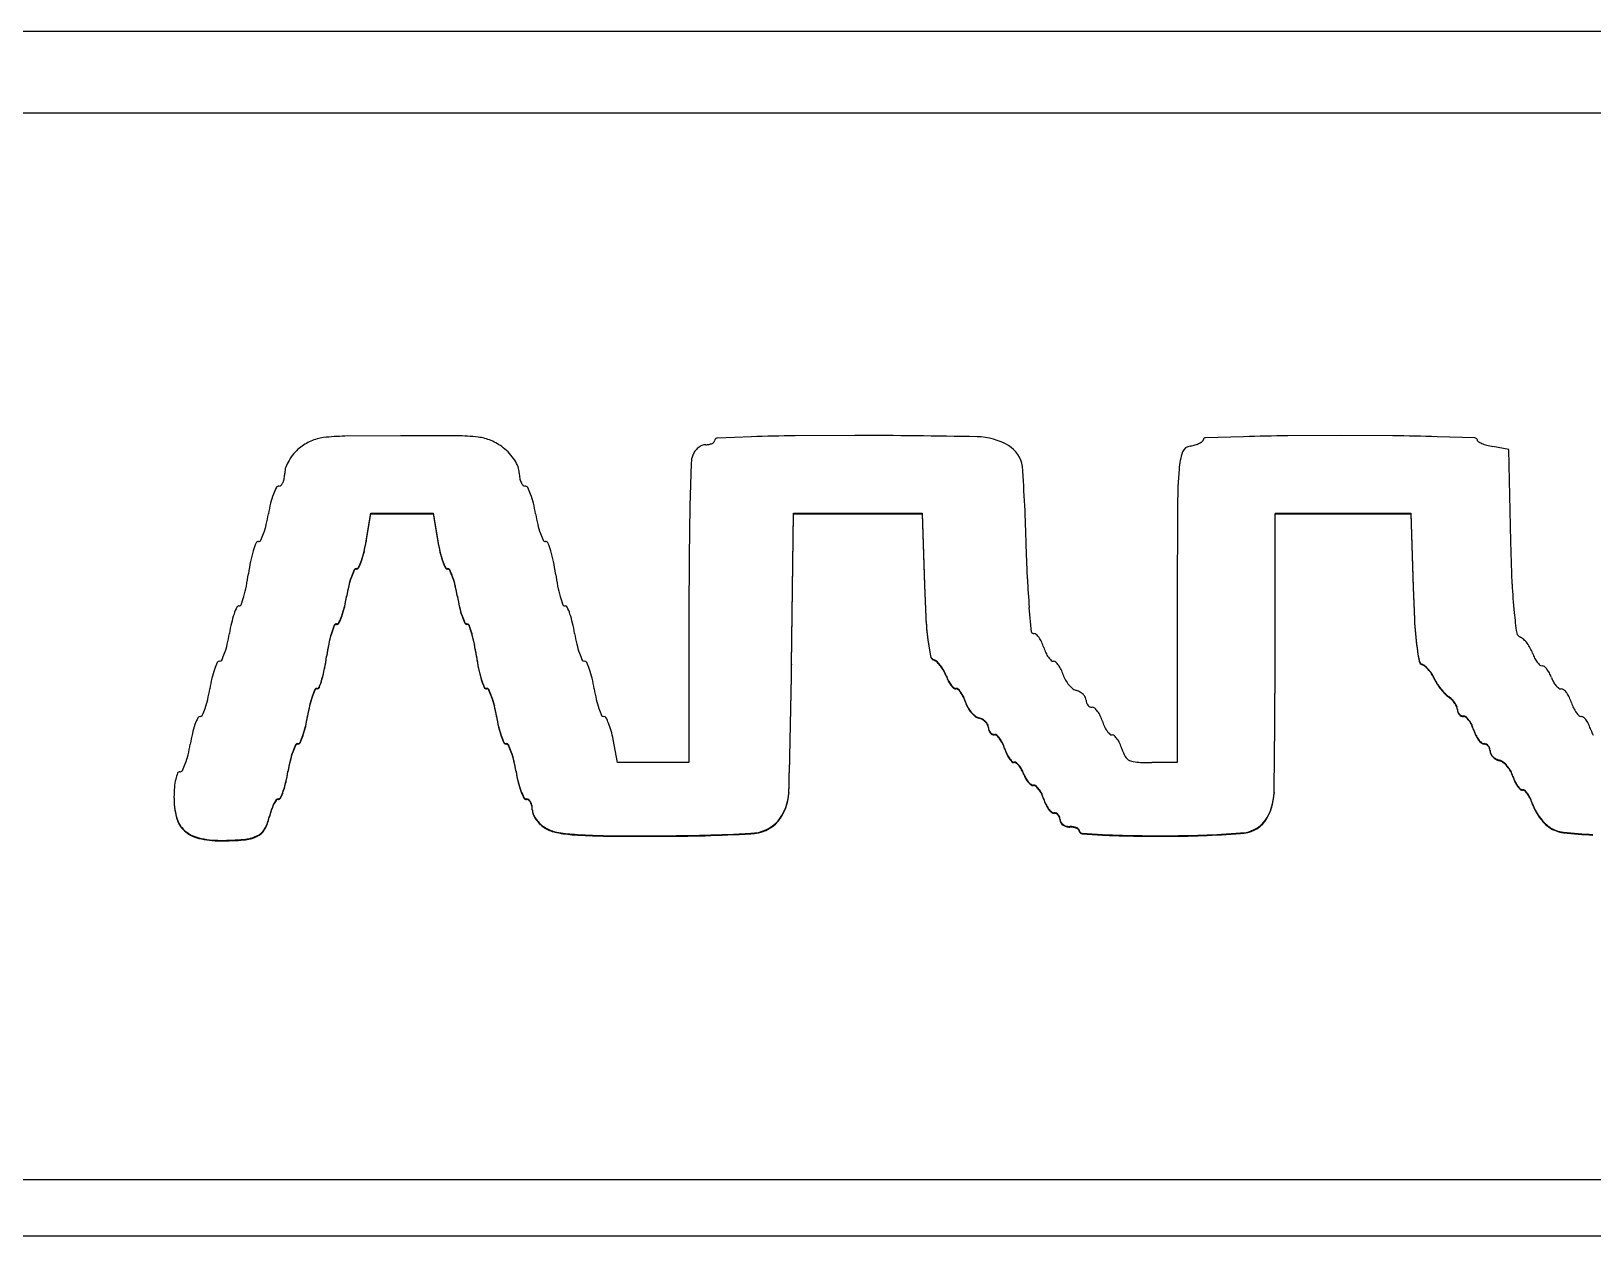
# Model space of a CAD drawing. Header units: millimetres. Extents: x 0 to 420, y 0 to 297.
# Drawn here: x 98.17 to 118.44, y 123.39 to 139.03 of the extents above; entities that cross this region are included whole.
import ezdxf

# ---------------------------------------------------------------- set-up
doc = ezdxf.new("R2010")
doc.units = ezdxf.units.MM

msp = doc.modelspace()

# ---------------------------------------------------------------- linework, layer by layer
at = {"color": 7, "linetype": 'Continuous', "lineweight": 25}
for p, q in [((56.85489, 139.02824), (140.85489, 139.02824)), ((56.85489, 137.96758), (140.85489, 137.96758)), ((102.96483, 133.77448), (102.23893, 133.76894)), ((103.69648, 133.7737), (102.96483, 133.77448)), ((107.51861, 133.76251), (107.07965, 133.74588)), ((108.86164, 133.77816), (108.08585, 133.7745)), ((113.9096, 133.76264), (113.41672, 133.74677)), ((115.16432, 133.77816), (114.4831, 133.77436)), ((115.84889, 133.77435), (115.16432, 133.77816)), ((116.9115, 133.74661), (116.42162, 133.76257)), ((117.35407, 133.59816), (117.1475, 133.63482)), ((106.73707, 133.42127), (106.72129, 132.86214)), ((117.38015, 132.39973), (117.35407, 133.59816)), ((106.72129, 132.86214), (106.70963, 132.20916)), ((113.05255, 132.88986), (113.04933, 131.57038)), ((102.51664, 132.40934), (102.57555, 132.76827)), ((102.51664, 132.40227), (102.57555, 132.7612)), ((102.57555, 132.76827), (103.38832, 132.76827)), ((102.57555, 132.76827), (102.57555, 132.7612)), ((102.57555, 132.7612), (103.38832, 132.7612)), ((103.38832, 132.76827), (103.44724, 132.40934)), ((103.38832, 132.76827), (103.38832, 132.7612)), ((103.38832, 132.7612), (103.44724, 132.40227)), ((108.04107, 130.80904), (108.06651, 132.76827)), ((108.04107, 130.80196), (108.06651, 132.7612)), ((108.06651, 132.76827), (109.73803, 132.76827)), ((108.06651, 132.76827), (108.06651, 132.7612)), ((108.06651, 132.7612), (109.73803, 132.7612)), ((109.73803, 132.76827), (109.76513, 131.83874)), ((109.73803, 132.76827), (109.73803, 132.7612)), ((109.73803, 132.7612), (109.76513, 131.83167)), ((114.31853, 132.76827), (116.08329, 132.76827)), ((114.31853, 132.76827), (114.31853, 132.7612)), ((114.31853, 130.7871), (114.31853, 132.7612)), ((114.31853, 132.7612), (116.08329, 132.7612)), ((116.08329, 132.76827), (116.11027, 131.80884)), ((116.08329, 132.76827), (116.08329, 132.7612)), ((116.08329, 132.7612), (116.11027, 131.80177)), ((102.51664, 132.40934), (102.51664, 132.40227)), ((103.44724, 132.40934), (103.44724, 132.40227)), ((102.48915, 132.27176), (102.48915, 132.26469)), ((103.47472, 132.27176), (103.47472, 132.26469)), ((106.70963, 132.20916), (106.70549, 131.46008)), ((111.10269, 131.91593), (111.08741, 132.35755)), ((117.39743, 131.84856), (117.38015, 132.39973)), ((102.36036, 132.03516), (102.36036, 132.02809)), ((102.38974, 132.05041), (102.38974, 132.04334)), ((102.41912, 132.06567), (102.41912, 132.05859)), ((102.45512, 132.15604), (102.45512, 132.14897)), ((103.50875, 132.15604), (103.50875, 132.14897)), ((103.54476, 132.06567), (103.54476, 132.05859)), ((103.57414, 132.05041), (103.57414, 132.04334)), ((103.60352, 132.03516), (103.60352, 132.02809)), ((102.29032, 131.82906), (102.29032, 131.82199)), ((102.32432, 131.94471), (102.32432, 131.93764)), ((103.63955, 131.94471), (103.63955, 131.93764)), ((103.67355, 131.82906), (103.67355, 131.82199)), ((109.76513, 131.83874), (109.78285, 131.42136)), ((109.76513, 131.83874), (109.76513, 131.83167)), ((109.76513, 131.83167), (109.78285, 131.41429)), ((116.11027, 131.80884), (116.1276, 131.39197)), ((116.11027, 131.80884), (116.11027, 131.80177)), ((116.11027, 131.80177), (116.1276, 131.38489)), ((102.26284, 131.69149), (102.26284, 131.68442)), ((103.70104, 131.69149), (103.70104, 131.68442)), ((102.20029, 131.43792), (102.20029, 131.43085)), ((102.23512, 131.5539), (102.23512, 131.54683)), ((103.72833, 131.55391), (103.72833, 131.54684)), ((103.7618, 131.43813), (103.7618, 131.43105)), ((106.70549, 131.46008), (106.70434, 129.53085)), ((109.78285, 131.42136), (109.78285, 131.41429)), ((111.15643, 131.22573), (111.12729, 131.54416)), ((113.04933, 131.57038), (113.04933, 129.53085)), ((102.06535, 131.20957), (102.06535, 131.2025)), ((102.10223, 131.31605), (102.10223, 131.30898)), ((102.13275, 131.33256), (102.13275, 131.32549)), ((102.16343, 131.3483), (102.16343, 131.34123)), ((103.79701, 131.34739), (103.79701, 131.34031)), ((103.82531, 131.33256), (103.82531, 131.32549)), ((103.85345, 131.31708), (103.85345, 131.31001)), ((103.88861, 131.20957), (103.88861, 131.2025)), ((116.1276, 131.39197), (116.1276, 131.38489)), ((102.03073, 131.07434), (102.03073, 131.06727)), ((103.92194, 131.07435), (103.92194, 131.06728)), ((109.81001, 131.12824), (109.81001, 131.12117)), ((116.16253, 131.02319), (116.16253, 131.01612)), ((102.00323, 130.91381), (102.00323, 130.90673)), ((103.94903, 130.91381), (103.94903, 130.90674)), ((108.04107, 130.80904), (108.04107, 130.80196)), ((109.84377, 130.91773), (109.84377, 130.91066)), ((109.89128, 130.86605), (109.89128, 130.85898)), ((109.93336, 130.83833), (109.93336, 130.83126)), ((109.97829, 130.78745), (109.97829, 130.78037)), ((116.18778, 130.85643), (116.18778, 130.84936)), ((116.23177, 130.80688), (116.23177, 130.79981)), ((101.94281, 130.61805), (101.94281, 130.61098)), ((101.97615, 130.75327), (101.97615, 130.7462)), ((103.97653, 130.75328), (103.97653, 130.7462)), ((104.01115, 130.61805), (104.01115, 130.61098)), ((110.01902, 130.72473), (110.01902, 130.71766)), ((110.0485, 130.65897), (110.0485, 130.6519)), ((110.0758, 130.59619), (110.0758, 130.58912)), ((116.2725, 130.78052), (116.2725, 130.77345)), ((116.31744, 130.73372), (116.31744, 130.72665)), ((116.35917, 130.67691), (116.35917, 130.66984)), ((116.39098, 130.61755), (116.39098, 130.61048)), ((101.81598, 130.38944), (101.81598, 130.38237)), ((101.85121, 130.48023), (101.85121, 130.47316)), ((101.87951, 130.49506), (101.87951, 130.48799)), ((101.90765, 130.51054), (101.90765, 130.50347)), ((104.04803, 130.51157), (104.04803, 130.5045)), ((104.07855, 130.49506), (104.07855, 130.48799)), ((104.10923, 130.47932), (104.10923, 130.47225)), ((104.14617, 130.38949), (104.14617, 130.38242)), ((110.10977, 130.54321), (110.10977, 130.53614)), ((110.14512, 130.50543), (110.14512, 130.49836)), ((110.17539, 130.49506), (110.17539, 130.48799)), ((110.20537, 130.48419), (110.20537, 130.47712)), ((110.23982, 130.44382), (110.23982, 130.43674)), ((110.27252, 130.38742), (110.27252, 130.38035)), ((116.42427, 130.55538), (116.42427, 130.54831)), ((116.47072, 130.48995), (116.47072, 130.48288)), ((116.52257, 130.43074), (116.52257, 130.42367)), ((116.57158, 130.38895), (116.57158, 130.38188)), ((101.78253, 130.2737), (101.78253, 130.26663)), ((104.18092, 130.27372), (104.18092, 130.26665)), ((110.29829, 130.32059), (110.29829, 130.31352)), ((110.328, 130.25143), (110.328, 130.24436)), ((110.37232, 130.18766), (110.37232, 130.18059)), ((116.61587, 130.35134), (116.61587, 130.34426)), ((116.65329, 130.30609), (116.65329, 130.29902)), ((116.67903, 130.26029), (116.67903, 130.25321)), ((116.68732, 130.22165), (116.68732, 130.21458)), ((116.69313, 130.18897), (116.69313, 130.1819)), ((101.72775, 129.99856), (101.72775, 129.99149)), ((101.75524, 130.13614), (101.75524, 130.12907)), ((104.20864, 130.13613), (104.20864, 130.12906)), ((104.23612, 129.99856), (104.23612, 129.99149)), ((110.42364, 130.13797), (110.42364, 130.1309)), ((110.47421, 130.1131), (110.47421, 130.10602)), ((110.52075, 130.09362), (110.52075, 130.08655)), ((110.56039, 130.06264), (110.56039, 130.05557)), ((110.58684, 130.02595), (110.58684, 130.01888)), ((110.59594, 129.98846), (110.59594, 129.98138)), ((116.7102, 130.16129), (116.7102, 130.15422)), ((116.7355, 130.14277), (116.7355, 130.1357)), ((116.7652, 130.13619), (116.7652, 130.12912)), ((116.79889, 130.1246), (116.79889, 130.11753)), ((116.83657, 130.08348), (116.83657, 130.07641)), ((116.87179, 130.02545), (116.87179, 130.01838)), ((101.62834, 129.77721), (101.62834, 129.77014)), ((101.65772, 129.79246), (101.65772, 129.78539)), ((101.69372, 129.88283), (101.69372, 129.87576)), ((104.27015, 129.88283), (104.27015, 129.87576)), ((104.30616, 129.79246), (104.30616, 129.78539)), ((104.33554, 129.77721), (104.33554, 129.77014)), ((105.77956, 129.53085), (105.72345, 129.82995)), ((110.60172, 129.95341), (110.60172, 129.94634)), ((110.61882, 129.92375), (110.61882, 129.91668)), ((110.64411, 129.90388), (110.64411, 129.89681)), ((110.67381, 129.89685), (110.67381, 129.88978)), ((110.70751, 129.88526), (110.70751, 129.87819)), ((110.74518, 129.84414), (110.74518, 129.83707)), ((110.78041, 129.78611), (110.78041, 129.77904)), ((116.89882, 129.95673), (116.89882, 129.94966)), ((116.92585, 129.888), (116.92585, 129.88093)), ((116.96107, 129.82997), (116.96107, 129.8229)), ((116.99875, 129.78885), (116.99875, 129.78178)), ((117.03244, 129.77726), (117.03244, 129.77019)), ((101.56292, 129.6715), (101.56292, 129.66443)), ((101.59896, 129.76196), (101.59896, 129.75489)), ((104.36492, 129.76196), (104.36492, 129.75489)), ((104.40095, 129.6715), (104.40095, 129.66443)), ((110.80744, 129.71738), (110.80744, 129.71031)), ((110.8338, 129.64863), (110.8338, 129.64156)), ((110.86699, 129.59064), (110.86699, 129.58357)), ((117.06215, 129.77022), (117.06215, 129.76315)), ((117.08744, 129.75035), (117.08744, 129.74328)), ((117.10453, 129.72069), (117.10453, 129.71362)), ((117.11032, 129.68565), (117.11032, 129.67858)), ((117.11942, 129.64816), (117.11942, 129.64109)), ((117.14587, 129.61146), (117.14587, 129.60439)), ((117.18551, 129.58049), (117.18551, 129.57342)), ((101.50144, 129.41828), (101.50144, 129.41121)), ((101.52892, 129.55586), (101.52892, 129.54878)), ((104.43495, 129.55586), (104.43495, 129.54878)), ((104.46244, 129.41828), (104.46244, 129.41121)), ((106.70434, 129.53085), (105.77956, 129.53085)), ((110.90182, 129.54897), (110.90182, 129.5419)), ((110.93189, 129.53792), (110.93189, 129.53085)), ((110.96188, 129.52815), (110.96188, 129.52108)), ((110.996, 129.49399), (110.996, 129.48692)), ((111.02833, 129.44564), (111.02833, 129.43857)), ((111.05368, 129.38837), (111.05368, 129.3813)), ((113.04933, 129.53085), (112.71766, 129.53085)), ((117.23205, 129.56101), (117.23205, 129.55394)), ((117.28261, 129.53614), (117.28261, 129.52906)), ((117.33394, 129.48644), (117.33394, 129.47937)), ((117.37826, 129.42268), (117.37826, 129.41561)), ((101.44055, 129.16466), (101.44055, 129.15759)), ((101.47413, 129.28067), (101.47413, 129.2736)), ((104.49052, 129.28072), (104.49052, 129.27364)), ((104.52651, 129.16463), (104.52651, 129.15756)), ((111.07959, 129.3311), (111.07959, 129.32403)), ((111.11358, 129.28274), (111.11358, 129.27566)), ((111.15006, 129.2489), (111.15006, 129.24183)), ((111.18303, 129.23881), (111.18303, 129.23174)), ((111.21608, 129.22731), (111.21608, 129.22024)), ((111.25327, 129.18609), (111.25327, 129.17902)), ((117.40797, 129.35352), (117.40797, 129.34645)), ((117.43391, 129.2867), (117.43391, 129.27963)), ((117.46715, 129.23029), (117.46715, 129.22322)), ((117.50237, 129.19007), (117.50237, 129.18299)), ((117.53333, 129.17905), (117.53333, 129.17198)), ((117.56446, 129.16761), (117.56446, 129.16054)), ((100.02093, 129.08994), (100.02093, 129.08287)), ((101.31531, 128.99095), (101.31531, 128.98388)), ((101.34861, 129.04679), (101.34861, 129.03972)), ((101.37704, 129.05935), (101.37704, 129.05228)), ((101.40539, 129.0742), (101.40539, 129.06713)), ((104.56488, 129.07586), (104.56488, 129.06878)), ((104.59764, 129.05935), (104.59764, 129.05228)), ((104.62686, 129.04941), (104.62686, 129.04234)), ((104.65153, 129.01932), (104.65153, 129.01225)), ((104.66836, 128.97528), (104.66836, 128.96821)), ((108.00412, 129.14174), (108.00412, 129.13466)), ((111.28812, 129.12809), (111.28812, 129.12102)), ((111.31504, 129.05935), (111.31504, 129.05228)), ((111.34102, 128.99282), (111.34102, 128.98575)), ((114.30547, 129.1405), (114.30547, 129.13343)), ((117.60052, 129.12453), (117.60052, 129.11746)), ((117.63486, 129.06458), (117.63486, 129.05751)), ((117.66212, 128.99349), (117.66212, 128.98642)), ((100.0532, 128.82191), (100.0532, 128.81484)), ((101.25892, 128.82659), (101.25892, 128.81952)), ((101.28384, 128.91581), (101.28384, 128.90873)), ((104.67394, 128.92309), (104.67394, 128.91602)), ((104.68633, 128.86339), (104.68633, 128.85632)), ((104.72389, 128.79664), (104.72389, 128.78957)), ((107.86646, 128.77651), (107.86646, 128.76944)), ((111.37875, 128.93096), (111.37875, 128.92389)), ((111.41516, 128.89153), (111.41516, 128.88446)), ((111.44885, 128.87994), (111.44885, 128.87287)), ((111.47855, 128.87304), (111.47855, 128.86597)), ((111.50385, 128.85359), (111.50385, 128.84652)), ((111.52094, 128.82451), (111.52094, 128.81744)), ((111.52673, 128.79021), (111.52673, 128.78314)), ((114.19036, 128.77808), (114.19036, 128.77101)), ((117.69592, 128.91414), (117.69592, 128.90706)), ((117.74992, 128.82919), (117.74992, 128.82212)), ((100.15796, 128.65003), (100.15796, 128.64296)), ((101.09739, 128.57794), (101.09739, 128.57087)), ((101.19769, 128.66711), (101.19769, 128.66003)), ((104.77898, 128.73328), (104.77898, 128.72621)), ((104.84411, 128.68381), (104.84411, 128.67674)), ((104.99033, 128.62911), (104.99033, 128.62204)), ((105.21968, 128.59934), (105.21968, 128.59227)), ((105.59703, 128.58437), (106.3246, 128.58078)), ((105.59703, 128.58437), (105.59703, 128.5773)), ((105.59703, 128.5773), (106.3246, 128.57371)), ((106.3246, 128.58078), (106.3246, 128.57371)), ((107.50996, 128.61325), (107.50996, 128.60617)), ((111.53642, 128.75596), (111.53642, 128.74889)), ((111.60525, 128.70731), (111.60525, 128.70024)), ((111.65363, 128.70048), (111.65363, 128.69341)), ((111.70214, 128.69601), (111.70214, 128.68894)), ((111.74325, 128.6829), (111.74325, 128.67583)), ((111.77075, 128.66347), (111.77075, 128.6564)), ((111.78053, 128.64066), (111.78053, 128.63359)), ((111.81386, 128.61434), (111.81386, 128.60727)), ((112.0767, 128.59694), (112.0767, 128.58987)), ((112.42282, 128.58465), (112.42282, 128.57758)), ((112.88034, 128.58084), (112.88034, 128.57376)), ((113.87117, 128.61659), (113.87117, 128.60952)), ((117.81463, 128.75123), (117.81463, 128.74416)), ((117.88034, 128.69439), (117.88034, 128.68731)), ((118.06389, 128.62728), (118.06389, 128.62021)), ((100.34451, 128.55408), (100.34451, 128.54701)), ((100.62502, 128.52096), (100.62502, 128.51389)), ((100.92805, 128.53331), (100.92805, 128.52624)), ((56.35489, 124.11833), (141.35489, 124.11833)), ((56.35489, 123.3861), (141.35489, 123.3861))]:
    msp.add_line(p, q, dxfattribs=at)
for centre, radius, start, end in [((102.06472, 133.10003), 0.66188, 113.748679, 128.85752), ((102.02998, 133.17876), 0.57582, 96.628841, 113.739815), ((102.26908, 131.21938), 2.54974, 90.677591, 96.883045), ((103.68334, 131.27496), 2.49878, 83.394063, 89.698692), ((103.90598, 133.17571), 0.58504, 66.552539, 83.638415), ((103.82779, 132.99798), 0.77921, 52.953516, 66.478142), ((106.96851, 133.44147), 0.22635, 113.80562, 128.350887), ((106.92493, 133.53885), 0.11966, 89.630779, 113.533451), ((106.92586, 133.88214), 0.22363, 269.959732, 281.499477), ((106.94118, 133.80927), 0.14917, 281.312079, 296.761344), ((106.97154, 133.75038), 0.08292, 296.355541, 318.579681), ((107.00769, 133.719), 0.03505, 317.940573, 358.904204), ((107.07625, 133.71193), 0.03412, 84.270253, 169.179436), ((108.31338, 109.59749), 24.17808, 90.539202, 91.883731), ((108.86175, 57.14047), 76.63769, 88.811739, 90.0000845), ((110.44565, 132.97317), 0.78852, 58.691857, 89.609298), ((110.67777, 133.33118), 0.36224, 7.381034, 60.634673), ((113.23159, 133.51578), 0.12609, 95.948891, 156.806713), ((113.11463, 134.20527), 0.57358, 280.436109, 287.101956), ((113.1768, 134.00476), 0.36365, 287.029316, 296.317737), ((113.24712, 133.86341), 0.20578, 296.21677, 308.697987), ((113.35839, 133.72647), 0.02935, 306.306471, 357.745678), ((113.41389, 133.72028), 0.02664, 83.904949, 169.099218), ((114.82731, 102.9026), 30.87368, 90.638815, 91.703355), ((115.51155, 103.44303), 30.33319, 88.280729, 89.362792), ((116.91436, 133.7197), 0.02706, 10.906247, 96.062758), ((116.96934, 133.72632), 0.02845, 183.015027, 239.517275), ((117.11868, 133.94712), 0.29496, 236.273564, 246.615095), ((117.20401, 134.1426), 0.50826, 246.532807, 254.527307), ((117.29498, 134.46809), 0.84621, 254.469927, 259.963187), ((101.99019, 133.17668), 0.55105, 149.561689, 159.854178), ((102.08762, 133.11939), 0.66408, 140.307372, 149.558266), ((101.98075, 133.20705), 0.52587, 129.048312, 140.220464), ((103.92561, 133.13001), 0.6149, 42.471885, 52.816658), ((103.91813, 133.12365), 0.62471, 32.361739, 42.439295), ((104.02984, 133.19444), 0.49245, 20.819048, 32.361174), ((107.05098, 133.4117), 0.31405, 159.06493, 178.252825), ((106.96155, 133.44565), 0.21839, 143.551994, 159.001937), ((106.97143, 133.43796), 0.23091, 128.376351, 143.472261), ((114.12248, 133.25341), 1.05402, 162.78073, 175.271927), ((101.22916, 133.26384), 0.22777, 335.686199, 350.176257), ((101.07287, 133.29021), 0.38626, 350.278023, 359.986035), ((101.68134, 133.28962), 0.22221, 159.767606, 179.873986), ((104.2828, 133.29032), 0.22193, 0.136608, 20.893469), ((104.89436, 133.29094), 0.38962, 180.01363, 189.675978), ((104.73647, 133.26444), 0.22953, 189.777563, 204.220886), ((91.91476, 131.92153), 19.17761, 1.302776, 4.354747), ((118.93603, 132.86094), 5.88355, 175.326713, 179.718303), ((102.27231, 132.65236), 1.02671, 153.926791, 159.318597), ((101.38034, 133.08432), 0.03589, 86.002816, 147.478881), ((101.38438, 133.15895), 0.03886, 267.736818, 315.711375), ((101.29187, 133.236), 0.15916, 319.112035, 335.524767), ((104.67321, 133.23649), 0.16037, 204.387682, 220.726121), ((104.57949, 133.15886), 0.03876, 224.15434, 272.276696), ((104.58354, 133.08434), 0.03587, 32.513295, 94.015728), ((103.69129, 132.65226), 1.02701, 20.681207, 26.071652), ((103.04464, 132.46596), 1.8211, 166.251661, 170.669867), ((102.25474, 132.65883), 1.00799, 159.310463, 166.230357), ((103.70939, 132.65891), 1.00772, 13.769217, 20.690793), ((102.91937, 132.46599), 1.82096, 9.329878, 13.748544), ((100.17833, 132.87312), 1.07105, 340.047249, 346.528431), ((99.32392, 133.07717), 1.94949, 346.546436, 350.672465), ((106.64085, 133.07734), 1.95041, 189.328243, 193.452441), ((105.7856, 132.87313), 1.07111, 193.471756, 199.952564), ((101.11997, 132.43533), 0.03315, 265.822274, 328.506111), ((100.10392, 132.89997), 1.15016, 335.22626, 340.054865), ((100.50278, 132.74014), 2.04085, 346.73237, 350.671821), ((105.46099, 132.74011), 2.04074, 189.327981, 193.267641), ((105.86012, 132.90004), 1.15035, 199.94553, 204.773346), ((104.84391, 132.43533), 0.03315, 211.494589, 274.177379), ((102.39356, 131.86327), 1.40635, 162.793651, 168.48301), ((102.671, 131.77759), 1.69671, 158.995481, 162.801391), ((101.11495, 132.37061), 0.03177, 85.302562, 151.504536), ((101.40404, 132.52796), 1.11495, 340.51428, 346.715877), ((101.40427, 132.52082), 1.11471, 340.513615, 346.716541), ((100.50278, 132.73307), 2.04085, 346.73237, 350.671821), ((105.46099, 132.73304), 2.04074, 189.327981, 193.267641), ((104.55995, 132.52799), 1.11507, 193.284453, 199.485391), ((104.55972, 132.52085), 1.11483, 193.283788, 199.486056), ((104.84892, 132.3706), 0.03177, 28.495464, 94.697438), ((103.29271, 131.77753), 1.69689, 17.198808, 21.00432), ((103.57047, 131.86331), 1.40618, 11.51665, 17.206689), ((103.58002, 131.62211), 2.61707, 168.49571, 172.06216), ((103.49339, 131.53136), 1.23999, 156.027789, 160.527997), ((103.49339, 131.52429), 1.23999, 156.027789, 160.527997), ((102.38738, 132.01902), 0.03148, 85.713885, 149.154373), ((102.38738, 132.01195), 0.03148, 85.713885, 149.154373), ((102.39209, 132.08181), 0.03148, 265.713631, 329.154627), ((102.39209, 132.07473), 0.03148, 265.707238, 329.149575), ((101.28586, 132.56956), 1.24023, 336.028125, 340.52362), ((101.28474, 132.56291), 1.24143, 336.031033, 340.522335), ((104.67806, 132.56958), 1.24028, 199.476595, 203.971915), ((104.67918, 132.56293), 1.24148, 199.47788, 203.969007), ((103.57178, 132.08181), 0.03148, 210.845169, 274.286572), ((103.57178, 132.07473), 0.03148, 210.850222, 274.292966), ((103.57649, 132.01902), 0.03148, 30.846084, 94.285657), ((103.57649, 132.01195), 0.03148, 30.846084, 94.285657), ((102.47042, 131.53134), 1.24006, 19.472014, 23.971946), ((102.47042, 131.52427), 1.24006, 19.472014, 23.971946), ((102.3837, 131.62208), 2.61722, 7.937948, 11.504182), ((99.46957, 132.11893), 1.52045, 343.526291, 348.776102), ((98.16819, 132.37665), 2.84711, 348.786403, 352.063183), ((104.2757, 131.3609), 2.03983, 166.731766, 170.673171), ((104.27669, 131.35363), 2.04084, 166.732739, 170.672198), ((103.37538, 131.57289), 1.11489, 160.518261, 166.716123), ((103.37565, 131.56573), 1.11518, 160.519063, 166.715321), ((102.58861, 131.57292), 1.11477, 13.283546, 19.482069), ((102.58833, 131.56577), 1.11506, 13.284348, 19.481268), ((101.68695, 131.36064), 2.04108, 9.328313, 13.267309), ((101.68695, 131.35357), 2.04108, 9.328313, 13.267309), ((107.79611, 132.37672), 2.84754, 187.937064, 191.213351), ((106.49364, 132.11877), 1.51978, 191.223074, 196.475081), ((120.55783, 132.35496), 9.46533, 182.658481, 184.913996), ((123.63668, 132.10406), 6.24448, 182.34498, 185.760138), ((99.03295, 132.24782), 1.9757, 340.251812, 343.53259), ((100.33835, 132.00763), 1.95028, 346.546928, 350.671186), ((100.33835, 132.00056), 1.95028, 346.546928, 350.671186), ((105.79351, 132.03513), 2.12051, 189.326292, 193.116586), ((105.79351, 132.02806), 2.12051, 189.326292, 193.116586), ((106.92935, 132.2473), 1.97405, 196.466033, 199.749565), ((101.89156, 131.08119), 1.15441, 160.888179, 166.870479), ((102.05413, 131.02508), 1.32638, 156.689962, 160.897575), ((100.86201, 131.53473), 0.03013, 85.626301, 149.679386), ((100.86677, 131.59362), 0.02895, 265.118778, 332.502701), ((101.11925, 131.83022), 1.15002, 335.225223, 340.054226), ((101.11925, 131.82315), 1.15002, 335.225223, 340.054226), ((101.19332, 131.80346), 1.07127, 340.048329, 346.528365), ((101.19332, 131.79639), 1.07127, 340.048329, 346.528365), ((104.85257, 131.81614), 1.15441, 193.129516, 199.114353), ((104.85257, 131.80907), 1.15441, 193.129516, 199.114353), ((105.01416, 131.87187), 1.32534, 199.10323, 203.311766), ((105.01541, 131.86527), 1.32668, 199.10448, 203.30893), ((105.0971, 131.59361), 0.02894, 207.481166, 274.886111), ((105.10186, 131.53473), 0.03013, 30.331007, 94.37514), ((103.90906, 131.02484), 1.3271, 19.102574, 23.308048), ((104.07198, 131.08108), 1.15476, 13.130994, 19.111331), ((113.79411, 131.64522), 4.0175, 183.194232, 187.393431), ((113.79394, 131.63813), 4.01733, 183.194143, 187.39352), ((123.45023, 132.08515), 6.05708, 185.759215, 188.27499), ((98.72653, 131.53657), 2.04049, 346.732084, 350.67233), ((102.83303, 130.8621), 2.12103, 166.884011, 170.673265), ((103.40841, 130.79366), 1.40598, 162.793209, 168.48421), ((103.40816, 130.78664), 1.40573, 162.792405, 168.484256), ((103.6862, 130.70786), 1.69672, 158.994935, 162.800697), ((103.68603, 130.70087), 1.69653, 158.995282, 162.80159), ((102.13015, 131.3009), 0.03177, 85.295863, 151.511235), ((102.13015, 131.29382), 0.03177, 85.30238, 151.504718), ((102.13516, 131.36562), 0.03315, 265.828573, 328.510826), ((102.13517, 131.35854), 0.03314, 265.817708, 328.52169), ((103.82301, 131.3626), 0.03013, 210.321356, 274.372957), ((103.82302, 131.35554), 0.03014, 210.338195, 274.367953), ((103.82777, 131.30371), 0.02895, 27.498271, 94.880651), ((103.82777, 131.29664), 0.02895, 27.498271, 94.880651), ((101.99349, 130.64937), 1.97618, 16.467808, 19.747789), ((101.99349, 130.6423), 1.97618, 16.467808, 19.747789), ((102.43044, 130.77838), 1.52059, 11.224031, 16.473389), ((102.43044, 130.7713), 1.52059, 11.224031, 16.473389), ((103.13039, 130.86202), 2.12149, 9.326798, 13.115334), ((107.23788, 131.53668), 2.04103, 189.328286, 193.267486), ((111.183, 131.23324), 0.02761, 195.782289, 277.145129), ((111.18781, 131.15959), 0.04627, 49.037189, 91.700797), ((111.01354, 130.97961), 0.29674, 35.786673, 46.409007), ((120.82542, 131.65098), 4.70496, 183.155785, 187.667845), ((120.82527, 131.64389), 4.70481, 183.155712, 187.667917), ((117.53078, 131.23015), 0.07642, 192.66314, 250.502497), ((99.62754, 131.32443), 1.11484, 340.513934, 346.716116), ((104.59543, 130.55235), 2.61728, 168.495677, 172.06175), ((104.59522, 130.54532), 2.61707, 168.49571, 172.06216), ((101.12937, 130.52071), 2.84692, 7.93671, 11.213705), ((101.12937, 130.51364), 2.84692, 7.93671, 11.213705), ((106.3366, 131.3245), 1.11512, 193.284596, 199.485248), ((113.33645, 131.58578), 3.556, 187.392627, 190.828222), ((113.33645, 131.57871), 3.556, 187.392627, 190.828222), ((110.95787, 130.93982), 0.36517, 25.169789, 35.744416), ((110.79677, 130.86492), 0.54283, 17.304491, 25.092491), ((111.8448, 131.19137), 0.55487, 197.298492, 204.913366), ((121.24536, 131.70728), 5.12865, 187.665255, 189.549586), ((121.24536, 131.70021), 5.12865, 187.665255, 189.549586), ((117.45101, 131.02994), 0.13917, 46.192846, 67.05432), ((117.21743, 130.79384), 0.47128, 37.306908, 45.568847), ((117.19538, 130.77719), 0.49891, 28.69623, 37.293119), ((117.23302, 130.79794), 0.45593, 19.615872, 28.679966), ((101.71807, 130.32738), 1.24136, 156.031005, 160.526403), ((100.61078, 130.81553), 0.03148, 85.707283, 149.149344), ((100.61549, 130.87831), 0.03148, 265.714206, 329.154052), ((99.50916, 131.3661), 1.24034, 336.028447, 340.523552), ((99.18339, 131.30694), 2.84711, 348.786399, 352.063186), ((99.18264, 131.30001), 2.84788, 348.786661, 352.062488), ((106.54117, 131.27525), 2.61722, 187.937948, 191.504182), ((106.54117, 131.26818), 2.61722, 187.937948, 191.504182), ((106.45527, 131.36632), 1.24094, 199.477533, 203.970468), ((105.34839, 130.87832), 0.03149, 210.859798, 274.271944), ((105.35309, 130.81553), 0.03148, 30.850222, 94.292966), ((104.24604, 130.32746), 1.24111, 19.473275, 23.969571), ((17.19095, 131.98868), 90.85778, 358.2043985, 359.2560856), ((17.18994, 131.98162), 90.85879, 358.2044059, 359.2560839), ((109.91691, 130.93729), 0.07571, 194.968578, 250.213308), ((109.91691, 130.93022), 0.07571, 194.968578, 250.213308), ((109.83715, 130.73806), 0.13896, 46.185221, 67.077259), ((109.83715, 130.73099), 0.13896, 46.185221, 67.077259), ((109.60386, 130.50212), 0.47076, 37.308601, 45.577357), ((109.60424, 130.49541), 0.47023, 37.301662, 45.580134), ((109.58127, 130.48506), 0.49906, 28.700998, 37.294568), ((111.67709, 131.11398), 0.37016, 204.983937, 215.383761), ((111.62108, 131.07437), 0.30156, 215.409513, 225.812975), ((111.44056, 130.8917), 0.0448, 228.531194, 271.753477), ((111.44327, 130.80166), 0.04528, 49.130358, 91.6913), ((111.27525, 130.62737), 0.28731, 35.858096, 46.535537), ((111.22115, 130.58857), 0.35389, 25.203713, 35.818869), ((9.56798, 130.7942), 104.75055, 359.0954313, 359.9999812), ((9.56798, 130.78713), 104.75055, 359.0954313, 359.9999812), ((116.25653, 130.87317), 0.07077, 193.684033, 249.515098), ((116.25653, 130.8661), 0.07077, 193.684033, 249.515098), ((116.16991, 130.66663), 0.15329, 47.985893, 66.19819), ((116.16984, 130.65946), 0.1534, 47.992905, 66.191177), ((118.15235, 131.1253), 0.51994, 199.586502, 207.127494), ((118.00512, 131.05033), 0.35472, 207.193023, 217.328255), ((117.95584, 131.01288), 0.29283, 217.34747, 227.400528), ((117.7857, 130.83063), 0.04355, 229.880419, 271.618055), ((117.78804, 130.74196), 0.04516, 51.808039, 91.405909), ((102.49954, 130.15731), 2.04028, 166.732056, 170.672601), ((101.5987, 130.36941), 1.11481, 160.518089, 166.716402), ((100.04904, 131.17781), 1.97476, 340.251031, 343.533372), ((100.04904, 131.17074), 1.97476, 340.251031, 343.533372), ((100.48561, 131.04901), 1.51959, 343.524789, 348.777604), ((100.48561, 131.04194), 1.51959, 343.524789, 348.777604), ((105.35464, 131.03409), 1.40643, 191.517155, 197.206184), ((105.35464, 131.02701), 1.40643, 191.517155, 197.206184), ((105.63043, 131.11922), 1.69506, 197.197432, 201.006936), ((105.63183, 131.11261), 1.69653, 197.198411, 201.004717), ((104.36539, 130.36948), 1.11458, 13.282806, 19.482385), ((103.46473, 130.15738), 2.03987, 9.327473, 13.268595), ((109.58169, 130.47824), 0.49857, 28.698521, 37.300153), ((109.61917, 130.50597), 0.45578, 19.614649, 28.683378), ((109.61939, 130.499), 0.45554, 19.610783, 28.68482), ((110.52199, 130.82751), 0.50259, 199.592931, 207.403392), ((110.52229, 130.82058), 0.50292, 199.596934, 207.401876), ((110.3841, 130.75651), 0.3475, 207.474804, 217.864813), ((110.3841, 130.74944), 0.3475, 207.474804, 217.864813), ((111.06585, 130.51624), 0.52521, 17.303516, 25.128259), ((111.91802, 130.78216), 0.36749, 197.369344, 209.126315), ((111.94171, 130.79562), 0.39474, 209.1597, 220.449892), ((115.93268, 130.40923), 0.50332, 40.142435, 47.53362), ((115.93318, 130.40267), 0.50262, 40.13479, 47.536708), ((115.91495, 130.39438), 0.52646, 32.457236, 40.134278), ((115.91548, 130.38768), 0.52581, 32.45444, 40.140659), ((115.97719, 130.43401), 0.45267, 23.920402, 32.452942), ((115.97719, 130.42694), 0.45267, 23.920402, 32.452942), ((116.82565, 130.81032), 0.4755, 203.916653, 212.421851), ((116.82605, 130.80345), 0.47594, 203.91898, 212.416667), ((117.65329, 130.58578), 0.25139, 38.762375, 49.678523), ((117.60968, 130.55097), 0.30719, 27.917538, 38.731454), ((117.49613, 130.49151), 0.43536, 19.600152, 27.836852), ((118.26534, 130.76553), 0.3812, 199.616775, 209.074687), ((98.47261, 130.81873), 2.04061, 346.732244, 350.672263), ((102.90726, 130.01133), 1.15493, 160.889531, 166.869128), ((102.90726, 130.00426), 1.15493, 160.889531, 166.869128), ((103.06933, 129.95538), 1.32638, 156.689962, 160.897575), ((103.06933, 129.9483), 1.32638, 156.689962, 160.897575), ((101.87721, 130.46503), 0.03012, 85.617006, 149.676847), ((101.87721, 130.45795), 0.03013, 85.623926, 149.669927), ((101.88197, 130.52391), 0.02896, 265.132801, 332.500322), ((101.88197, 130.51684), 0.02895, 265.125821, 332.507302), ((104.07595, 130.52672), 0.03177, 208.486443, 274.695639), ((104.07595, 130.51965), 0.03177, 208.495464, 274.697438), ((104.08097, 130.462), 0.03315, 31.494589, 94.177379), ((104.08097, 130.45493), 0.03315, 31.494589, 94.177379), ((103.06553, 129.99762), 1.1495, 19.932147, 24.774751), ((103.06553, 129.99054), 1.1495, 19.932147, 24.774751), ((103.13968, 130.02431), 1.07069, 13.470401, 19.941873), ((103.13968, 130.01724), 1.07069, 13.470401, 19.941873), ((107.57061, 130.83176), 2.12102, 189.327397, 193.117922), ((110.33518, 130.71872), 0.28569, 217.904195, 228.296012), ((110.33485, 130.71134), 0.28523, 217.895773, 228.304433), ((110.17415, 130.54079), 0.04575, 230.618123, 271.549899), ((110.17417, 130.53375), 0.04578, 230.627431, 271.527968), ((110.17672, 130.45193), 0.04316, 48.393227, 91.767486), ((110.17673, 130.44489), 0.04312, 48.373152, 91.787562), ((109.99906, 130.27328), 0.29504, 35.310555, 45.632077), ((109.99919, 130.2663), 0.29489, 35.310761, 45.637092), ((109.94472, 130.23503), 0.3615, 24.933567, 35.279511), ((109.94472, 130.22795), 0.3615, 24.933567, 35.279511), ((109.78007, 130.15921), 0.54276, 17.29734, 24.863905), ((109.77984, 130.15205), 0.543, 17.299065, 24.86218), ((111.92712, 130.78335), 0.37567, 220.468578, 231.38016), ((111.77784, 130.59916), 0.1386, 232.073084, 255.531137), ((111.69566, 130.286), 0.18516, 59.461419, 75.121645), ((111.69064, 130.2778), 0.19478, 44.575464, 59.415578), ((111.72437, 130.31093), 0.1475, 26.962473, 44.604881), ((117.07654, 130.96915), 0.77244, 212.389488, 218.344183), ((117.07727, 130.96262), 0.77334, 212.394638, 218.342112), ((117.089, 130.97905), 0.78835, 218.346704, 224.069028), ((117.08836, 130.97143), 0.78751, 218.34364, 224.072092), ((116.76995, 130.67126), 0.34503, 224.194341, 234.906415), ((116.76981, 130.66402), 0.34482, 224.190986, 234.90977), ((116.38848, 130.12846), 0.3184, 44.425171, 54.89502), ((116.38848, 130.12139), 0.3184, 44.425171, 54.89502), ((118.18188, 130.71963), 0.28595, 209.163236, 221.030793), ((118.14319, 130.68621), 0.23483, 221.078438, 233.241891), ((118.03453, 130.54334), 0.05536, 234.842623, 271.123092), ((118.03699, 130.43869), 0.04932, 50.026554, 91.597399), ((117.87519, 130.26454), 0.28698, 36.506961, 47.606374), ((117.82025, 130.22417), 0.35516, 25.535666, 36.469737), ((99.25466, 130.64852), 1.24109, 336.029814, 340.522185), ((99.37344, 130.60666), 1.11516, 340.514806, 346.715244), ((103.84864, 129.79231), 2.12145, 166.884389, 170.672887), ((103.84864, 129.78524), 2.12145, 166.884389, 170.672887), ((102.28458, 129.82009), 1.94984, 9.327982, 13.453158), ((102.28458, 129.81302), 1.94984, 9.327982, 13.453158), ((106.62907, 130.61269), 1.15433, 193.134337, 199.127585), ((106.79126, 130.66872), 1.32593, 199.118624, 203.316966), ((110.64916, 130.43036), 0.36764, 197.372557, 209.124038), ((110.64916, 130.42329), 0.36764, 197.372557, 209.124038), ((110.67283, 130.44385), 0.39489, 209.161784, 220.447809), ((110.67271, 130.4367), 0.39474, 209.1597, 220.449892), ((110.65845, 130.43183), 0.37615, 220.475465, 231.373273), ((110.65812, 130.42442), 0.37567, 220.468578, 231.38016), ((111.78138, 130.33988), 0.08355, 0.29361, 26.989871), ((111.97505, 130.3405), 0.11011, 180.099319, 198.660324), ((111.95603, 130.33467), 0.09022, 199.015073, 220.886513), ((111.95284, 130.33234), 0.0863, 221.104438, 242.585396), ((111.9422, 130.31234), 0.06364, 242.795378, 270.551442), ((111.94419, 130.19792), 0.0508, 50.489529, 91.546552), ((111.78721, 130.02584), 0.28367, 36.858239, 48.140084), ((111.73335, 129.98582), 0.35077, 25.705062, 36.811268), ((116.3644, 130.10525), 0.35184, 34.807587, 44.379989), ((116.36423, 130.09804), 0.35207, 34.810667, 44.376908), ((116.42777, 130.14924), 0.2747, 23.843326, 34.819072), ((116.42763, 130.14209), 0.27486, 23.846503, 34.815894), ((116.59153, 130.22129), 0.09579, 0.210805, 24.020204), ((116.59153, 130.21422), 0.09579, 0.210805, 24.020204), ((116.78325, 130.22184), 0.09593, 180.114744, 200.036461), ((116.78325, 130.21477), 0.09593, 180.114744, 200.036461), ((116.77117, 130.218), 0.08327, 200.404514, 222.928719), ((116.77124, 130.21097), 0.08335, 200.410804, 222.915539), ((117.67211, 130.15416), 0.519, 17.303649, 25.459956), ((118.69735, 130.47352), 0.55482, 197.300731, 204.915915), ((118.52971, 130.39613), 0.37018, 204.982331, 215.382168), ((118.47377, 130.35659), 0.30168, 215.411448, 225.81104), ((101.34468, 129.65162), 1.11458, 160.517511, 166.717085), ((101.46427, 129.60952), 1.24136, 156.031005, 160.526403), ((100.35698, 130.09767), 0.03148, 85.707639, 149.148988), ((100.36168, 130.16047), 0.03149, 265.727745, 329.140328), ((100.64237, 130.25482), 1.11523, 340.515463, 346.715691), ((100.64237, 130.24775), 1.11523, 340.515463, 346.715691), ((99.74274, 130.46666), 2.03946, 346.731088, 350.673327), ((99.74274, 130.45959), 2.03946, 346.731088, 350.673327), ((106.22227, 130.46689), 2.04062, 189.32805, 193.267946), ((106.22186, 130.45974), 2.04021, 189.327652, 193.268343), ((105.32144, 130.2548), 1.11516, 193.284337, 199.484932), ((105.32144, 130.24773), 1.11516, 193.284337, 199.484932), ((105.59964, 130.15912), 0.03015, 210.341594, 274.375187), ((105.60403, 130.09751), 0.03162, 33.805128, 93.782741), ((104.88204, 129.72285), 0.84485, 22.145883, 27.66459), ((104.88918, 129.72563), 0.83719, 15.162804, 22.15341), ((110.50887, 130.24736), 0.13867, 232.078524, 255.525697), ((110.50884, 130.24023), 0.1386, 232.073084, 255.531137), ((110.42674, 129.93432), 0.18497, 59.453641, 75.129424), ((110.42667, 129.92709), 0.18514, 59.460874, 75.122191), ((110.42171, 129.92603), 0.19466, 44.571033, 59.420009), ((110.42171, 129.91896), 0.19466, 44.571033, 59.420009), ((110.45545, 129.95912), 0.1474, 26.957002, 44.610353), ((110.45537, 129.952), 0.1475, 26.962473, 44.604881), ((110.51238, 129.98803), 0.08355, 0.296246, 26.989845), ((110.51238, 129.98096), 0.08355, 0.29361, 26.989871), ((110.70606, 129.98865), 0.11013, 180.098638, 198.659046), ((110.70605, 129.98157), 0.11011, 180.099319, 198.660324), ((111.59069, 129.91788), 0.50878, 17.306936, 25.630619), ((112.60627, 130.23426), 0.55494, 197.29964, 204.913569), ((112.43846, 130.15681), 0.37012, 204.982712, 215.383611), ((116.77179, 130.21887), 0.08431, 223.07779, 244.506043), ((116.77188, 130.21192), 0.08446, 223.09704, 244.486793), ((116.76466, 130.20404), 0.06785, 244.548732, 270.459098), ((116.76467, 130.19705), 0.06793, 244.571738, 270.449791), ((116.76657, 130.0854), 0.0508, 50.490228, 91.546827), ((116.76657, 130.07833), 0.0508, 50.490228, 91.546827), ((116.60953, 129.91327), 0.28376, 36.859223, 48.137689), ((116.60953, 129.9062), 0.28376, 36.859223, 48.137689), ((116.55592, 129.87342), 0.35056, 25.701685, 36.814645), ((116.5558, 129.86628), 0.3507, 25.703852, 36.812477), ((116.41299, 129.80533), 0.50887, 17.308388, 25.630511), ((116.41299, 129.79826), 0.50887, 17.308388, 25.630511), ((118.29316, 130.17383), 0.04479, 228.527137, 271.755336), ((118.29587, 130.08379), 0.04529, 49.141963, 91.694109), ((118.12783, 129.90952), 0.28732, 35.854745, 46.532127), ((118.07422, 129.87099), 0.35334, 25.194868, 35.826309), ((117.91903, 129.7986), 0.52458, 17.29953, 25.133633), ((102.2453, 129.43954), 2.03984, 166.731582, 170.672983), ((101.62599, 129.7458), 0.03149, 85.727598, 149.14066), ((101.63069, 129.8086), 0.03148, 265.707238, 329.149575), ((101.63069, 129.80153), 0.03148, 265.707238, 329.149575), ((100.52376, 130.29663), 1.24099, 336.029492, 340.522253), ((100.52376, 130.28956), 1.24099, 336.029492, 340.522253), ((105.44007, 130.29661), 1.24094, 199.477533, 203.970468), ((105.44007, 130.28954), 1.24094, 199.477533, 203.970468), ((104.33318, 129.8086), 0.03148, 210.850222, 274.292966), ((104.33318, 129.80153), 0.03148, 210.850222, 274.292966), ((104.33788, 129.7458), 0.03149, 30.859798, 94.271944), ((104.25298, 129.55383), 1.49617, 10.635168, 15.140588), ((110.68707, 129.98284), 0.09028, 199.021765, 220.87982), ((110.68707, 129.97577), 0.09028, 199.021765, 220.87982), ((110.68392, 129.9806), 0.08643, 221.12142, 242.568413), ((110.68392, 129.97352), 0.08643, 221.12142, 242.568413), ((110.6732, 129.96048), 0.06364, 242.795378, 270.551442), ((110.6732, 129.95341), 0.06364, 242.795378, 270.551442), ((110.67519, 129.84607), 0.0508, 50.488263, 91.547818), ((110.67519, 129.83899), 0.0508, 50.488263, 91.547818), ((110.51839, 129.67415), 0.28343, 36.853342, 48.144981), ((110.51821, 129.66691), 0.28367, 36.858239, 48.140084), ((110.46447, 129.63404), 0.35064, 25.702895, 36.813434), ((110.46447, 129.62697), 0.35064, 25.702895, 36.813434), ((110.32175, 129.56605), 0.50872, 17.306449, 25.631106), ((110.32156, 129.5589), 0.50892, 17.30814, 25.629414), ((112.38257, 130.1173), 0.30168, 215.412156, 225.811814), ((112.20197, 129.93455), 0.0448, 228.529876, 271.753696), ((112.20471, 129.84499), 0.0448, 48.532613, 91.752057), ((112.02414, 129.66229), 0.30162, 35.410501, 45.811987), ((111.96818, 129.62271), 0.37016, 24.983937, 35.383761), ((111.80021, 129.54521), 0.55514, 17.301632, 24.912312), ((117.38518, 130.10831), 0.50943, 197.310366, 205.623728), ((117.38494, 130.10114), 0.50918, 197.308303, 205.625791), ((117.24211, 130.04028), 0.35102, 205.710868, 216.808725), ((117.2422, 130.03325), 0.35111, 205.710405, 216.805925), ((117.18781, 129.99992), 0.28336, 216.852556, 228.147178), ((117.18789, 129.99293), 0.28347, 216.857644, 228.147261), ((117.03108, 129.82804), 0.0508, 230.482664, 271.541114), ((117.03108, 129.82097), 0.0508, 230.482664, 271.541114), ((117.03306, 129.71366), 0.06361, 62.787886, 90.560545), ((118.77076, 130.06437), 0.36765, 197.372485, 209.124476), ((99.22526, 129.87252), 1.00807, 339.317933, 346.229659), ((98.43546, 130.06536), 1.82106, 346.251551, 350.670077), ((102.61452, 129.29952), 1.11546, 160.519845, 166.714539), ((102.61402, 129.29258), 1.11494, 160.517996, 166.715389), ((102.73254, 129.25794), 1.24058, 156.02887, 160.526915), ((102.73233, 129.25097), 1.24035, 156.029177, 160.528231), ((101.62599, 129.73873), 0.03149, 85.727598, 149.14066), ((104.33788, 129.73873), 0.03149, 30.859798, 94.271944), ((103.23126, 129.25791), 1.24066, 19.473095, 23.970865), ((103.23147, 129.25094), 1.24042, 19.47178, 23.970558), ((103.3494, 129.29953), 1.11541, 13.285319, 19.480296), ((103.3499, 129.2926), 1.11489, 13.284469, 19.482145), ((111.35516, 129.88795), 0.57367, 197.297076, 204.656407), ((111.35516, 129.88088), 0.57367, 197.297076, 204.656407), ((111.17742, 129.80681), 0.37828, 204.717695, 214.851509), ((111.17742, 129.79974), 0.37828, 204.717695, 214.851509), ((111.12151, 129.76804), 0.31025, 214.875974, 224.918831), ((111.12136, 129.76084), 0.31004, 214.87262, 224.922185), ((112.84553, 129.87148), 0.53991, 197.367427, 209.043661), ((112.47846, 129.67233), 0.12239, 210.964595, 246.895726), ((117.03305, 129.70654), 0.06365, 62.796841, 90.551591), ((117.02242, 129.69363), 0.08629, 41.102501, 62.585283), ((117.02242, 129.68656), 0.08629, 41.102501, 62.585283), ((117.01928, 129.69132), 0.09017, 19.010055, 40.894232), ((117.01925, 129.68423), 0.09021, 19.014133, 40.890153), ((117.00025, 129.68547), 0.11007, 0.094233, 18.662445), ((117.00022, 129.6784), 0.1101, 0.096806, 18.659872), ((117.1939, 129.68609), 0.08358, 180.29761, 206.98587), ((117.19389, 129.67901), 0.08357, 180.295921, 206.98756), ((117.25096, 129.71509), 0.14758, 206.967858, 224.599497), ((117.25096, 129.70802), 0.14758, 206.967858, 224.599497), ((117.28457, 129.74813), 0.19472, 224.576983, 239.420746), ((117.28464, 129.74112), 0.19481, 224.576689, 239.414353), ((117.27952, 129.73976), 0.18495, 239.448788, 255.127288), ((117.2796, 129.73289), 0.18516, 239.461937, 255.121945), ((100.70281, 129.16115), 0.67712, 159.811021, 166.886455), ((100.09464, 129.3804), 0.03092, 85.195068, 152.160096), ((100.09974, 129.447), 0.03588, 265.991114, 327.480027), ((99.20673, 129.87941), 1.02783, 333.930098, 339.323327), ((99.41147, 129.76156), 2.11797, 346.876564, 350.672489), ((99.41147, 129.75448), 2.11797, 346.876564, 350.672489), ((103.51542, 129.08747), 2.04097, 166.732864, 170.672074), ((103.51542, 129.0804), 2.04097, 166.732864, 170.672074), ((102.44835, 129.08744), 2.04108, 9.328313, 13.267309), ((102.44835, 129.08037), 2.04108, 9.328313, 13.267309), ((106.25845, 129.71331), 1.82009, 189.328645, 193.749541), ((106.25917, 129.70637), 1.82081, 189.329167, 193.748411), ((110.93052, 129.58062), 0.04273, 227.799431, 271.829009), ((110.93052, 129.57355), 0.04273, 227.799431, 271.829009), ((110.933, 129.4904), 0.04753, 52.581395, 91.3436), ((110.933, 129.48333), 0.04753, 52.57264, 91.339488), ((110.80529, 129.33762), 0.24662, 39.350929, 50.584984), ((110.80576, 129.33101), 0.24596, 39.335721, 50.600193), ((110.76271, 129.30305), 0.30147, 28.227311, 39.298876), ((110.76297, 129.29614), 0.30116, 28.223992, 39.306275), ((110.65738, 129.24721), 0.42068, 19.605021, 28.14314), ((110.65738, 129.24014), 0.42068, 19.605021, 28.14314), ((111.41326, 129.51658), 0.38176, 199.623862, 209.067306), ((111.41313, 129.50945), 0.38161, 199.622001, 209.069167), ((112.53947, 129.8007), 0.26447, 245.651023, 266.918006), ((112.71771, 132.74301), 3.21217, 266.565137, 269.999205), ((117.19741, 129.42677), 0.13864, 52.079544, 75.530638), ((117.19744, 129.41978), 0.13855, 52.068329, 75.535056), ((117.04787, 129.24236), 0.37605, 40.471643, 51.372802), ((117.04815, 129.23556), 0.37566, 40.468317, 51.380421), ((117.03367, 129.23043), 0.39459, 29.156945, 40.451519), ((117.03367, 129.22336), 0.39459, 29.156945, 40.451519), ((117.05734, 129.24384), 0.36739, 17.369718, 29.129482), ((117.05734, 129.23677), 0.36739, 17.369718, 29.129482), ((101.46495, 129.08276), 1.44402, 174.992473, 179.986898), ((100.78486, 129.14212), 0.76134, 166.892523, 174.974983), ((100.19072, 129.5983), 1.32292, 336.661101, 340.86536), ((100.3512, 129.5428), 1.15311, 340.856705, 346.860481), ((100.35145, 129.53566), 1.15286, 340.856051, 346.861135), ((105.4694, 129.52059), 1.00784, 193.768951, 200.682417), ((105.46968, 129.51361), 1.00814, 193.770596, 200.681812), ((105.48815, 129.52756), 1.02785, 200.67665, 206.069799), ((111.32932, 129.47048), 0.28599, 209.16647, 221.03171), ((111.32916, 129.4633), 0.2858, 209.162475, 221.035706), ((111.29089, 129.43734), 0.23525, 221.085916, 233.228122), ((111.29073, 129.4301), 0.23502, 221.079979, 233.23406), ((111.18193, 129.29414), 0.05534, 234.843259, 271.134298), ((111.18192, 129.28705), 0.05532, 234.835536, 271.142022), ((111.1844, 129.18953), 0.04931, 50.016721, 91.596716), ((111.18439, 129.18243), 0.04933, 50.027647, 91.585791), ((111.02259, 129.01536), 0.28698, 36.507021, 47.606314), ((111.02246, 129.00817), 0.28716, 36.510443, 47.602892), ((110.96785, 128.97511), 0.35493, 25.532115, 36.473288), ((110.96773, 128.96796), 0.35507, 25.534273, 36.47113), ((117.90927, 129.50967), 0.52505, 197.301762, 205.129246), ((117.90905, 129.50251), 0.52482, 197.300033, 205.130974), ((117.75435, 129.43754), 0.35417, 205.207323, 215.813854), ((117.7542, 129.43038), 0.35399, 205.20466, 215.816517), ((117.69994, 129.39854), 0.28722, 215.857115, 226.53802), ((117.69994, 129.39147), 0.28722, 215.857115, 226.53802), ((117.53199, 129.22431), 0.04528, 229.130358, 271.6913), ((117.53199, 129.21724), 0.04528, 229.130358, 271.6913), ((117.53475, 129.13481), 0.04426, 47.829395, 91.838176), ((117.53475, 129.12774), 0.04426, 47.829395, 91.838176), ((117.33771, 128.94119), 0.32045, 34.899039, 44.958215), ((101.15649, 129.09071), 1.13556, 180.027511, 193.692723), ((101.15647, 129.08364), 1.13554, 180.027428, 193.692807), ((101.80663, 128.74098), 0.55125, 153.034054, 161.509568), ((101.80638, 128.73402), 0.55098, 153.032849, 161.512797), ((101.74792, 128.77083), 0.48539, 145.351364, 153.031834), ((101.74742, 128.76404), 0.48481, 145.345323, 153.034513), ((101.37528, 129.02489), 0.03451, 87.073376, 140.604415), ((101.37528, 129.01782), 0.0345, 87.074738, 140.615615), ((101.37934, 129.08946), 0.03019, 265.629451, 329.643018), ((101.37934, 129.08239), 0.03019, 265.629451, 329.643018), ((100.19072, 129.59123), 1.32292, 336.661101, 340.86536), ((105.48815, 129.52049), 1.02785, 200.67665, 206.069799), ((104.59514, 129.09516), 0.03589, 212.530346, 273.998677), ((104.59513, 129.08807), 0.03588, 212.520117, 274.008906), ((104.5988, 129.01485), 0.04451, 50.923188, 91.49292), ((104.5988, 129.00778), 0.04451, 50.923188, 91.49292), ((104.55031, 128.9615), 0.11657, 29.737776, 48.949225), ((104.55031, 128.95443), 0.11657, 29.737776, 48.949225), ((104.51379, 128.94145), 0.15822, 12.345223, 29.483198), ((104.51379, 128.93438), 0.15822, 12.345223, 29.483198), ((104.42602, 128.92298), 0.24792, 0.02532, 12.177671), ((104.42597, 128.91591), 0.24797, 0.026465, 12.176526), ((107.37404, 129.17066), 0.63073, 321.324123, 357.371646), ((107.37404, 129.16359), 0.63074, 321.324155, 357.371228), ((110.81948, 128.90496), 0.51905, 17.303988, 25.459617), ((110.81924, 128.8978), 0.51931, 17.306038, 25.457566), ((111.80069, 129.21069), 0.50869, 197.307819, 205.358766), ((111.80052, 129.20355), 0.50851, 197.306374, 205.360212), ((111.65841, 129.14397), 0.35155, 205.464818, 217.296434), ((111.65814, 129.13673), 0.35123, 205.459394, 217.301859), ((113.62225, 129.15802), 0.68345, 326.226583, 358.531082), ((113.62225, 129.15095), 0.68345, 326.226583, 358.531082), ((117.33771, 128.93412), 0.32045, 34.899039, 44.958215), ((117.27979, 128.901), 0.39094, 24.735396, 34.87317), ((117.27979, 128.89393), 0.39094, 24.735396, 34.87317), ((117.09637, 128.8173), 0.59255, 17.297536, 24.664982), ((117.09637, 128.81023), 0.59255, 17.297536, 24.664982), ((118.07599, 129.12288), 0.43362, 197.36127, 208.776604), ((118.07619, 129.11589), 0.43384, 197.362974, 208.77296), ((100.39446, 128.91204), 0.35296, 194.794714, 227.928541), ((100.39445, 128.90496), 0.35294, 194.794036, 227.929218), ((100.6657, 128.96283), 0.60866, 330.931425, 347.066212), ((100.66577, 128.95573), 0.60859, 330.930483, 347.067154), ((102.16928, 128.6204), 0.93342, 161.550064, 167.238125), ((102.16872, 128.61347), 0.93284, 161.547775, 167.239175), ((104.82634, 128.9236), 0.1524, 180.190122, 203.26935), ((104.82631, 128.91652), 0.15238, 180.188268, 203.271204), ((105.01189, 129.00264), 0.35409, 203.157385, 215.575124), ((105.01189, 128.99557), 0.35409, 203.157385, 215.575124), ((105.0848, 129.05477), 0.44371, 215.573112, 226.430925), ((105.0848, 129.0477), 0.44371, 215.573112, 226.430925), ((107.50447, 129.09608), 0.48287, 270.6519, 318.560383), ((107.50447, 129.08901), 0.48287, 270.6519, 318.560383), ((111.60498, 129.10333), 0.28441, 217.306581, 228.133108), ((111.60478, 129.09608), 0.28415, 217.301482, 228.138206), ((111.44748, 128.93072), 0.0508, 230.482696, 271.542055), ((111.44748, 128.92365), 0.0508, 230.482696, 271.542055), ((111.44945, 128.8151), 0.06484, 63.331384, 90.53065), ((111.44944, 128.80798), 0.06489, 63.340372, 90.521662), ((111.4398, 128.7965), 0.0858, 41.712486, 63.147067), ((111.4398, 128.78943), 0.0858, 41.712486, 63.147067), ((111.43786, 128.79523), 0.08809, 19.417416, 41.488163), ((111.43786, 128.78816), 0.08809, 19.417416, 41.488163), ((111.42107, 128.79002), 0.10566, 0.100557, 19.053037), ((111.42104, 128.78295), 0.10569, 0.103237, 19.050357), ((111.59397, 128.79074), 0.06725, 180.452644, 211.137847), ((111.59397, 128.78367), 0.06725, 180.452644, 211.137847), ((113.8627, 129.02953), 0.41302, 271.174697, 322.497502), ((113.8627, 129.02245), 0.41302, 271.174697, 322.497502), ((118.37545, 129.28652), 0.77488, 208.722388, 216.170394), ((118.37589, 129.27974), 0.7754, 208.726145, 216.168912), ((118.41645, 129.31652), 0.82568, 216.172515, 223.207741), ((118.41645, 129.30945), 0.82568, 216.172515, 223.207741), ((100.43456, 128.95848), 0.41431, 228.115911, 257.446202), ((100.43456, 128.95141), 0.41431, 228.115911, 257.446202), ((100.89187, 129.0141), 0.48215, 274.303485, 295.229115), ((100.89185, 129.00715), 0.48228, 274.305104, 295.225139), ((101.00678, 128.78087), 0.22224, 294.059918, 329.208878), ((101.00676, 128.77382), 0.22226, 294.062767, 329.208406), ((105.03712, 129.00552), 0.37517, 226.522853, 239.038478), ((105.03698, 128.99826), 0.37494, 226.518952, 239.04238), ((105.07065, 129.06668), 0.44488, 239.387624, 259.598617), ((105.07065, 129.05961), 0.44488, 239.387624, 259.598617), ((105.35262, 130.52169), 1.92694, 259.163254, 266.044177), ((105.35262, 130.51462), 1.92694, 259.163254, 266.044177), ((105.65965, 134.92702), 6.34296, 266.022564, 269.434303), ((105.65965, 134.91995), 6.34296, 266.022564, 269.434303), ((106.32493, 150.22679), 21.64601, 269.999128, 273.138281), ((106.32493, 150.21972), 21.64601, 269.999128, 273.138281), ((111.63347, 128.82026), 0.11642, 213.522412, 255.971092), ((111.63347, 128.81319), 0.11642, 213.522412, 255.971092), ((111.65325, 128.87241), 0.17194, 253.788766, 270.126785), ((111.65325, 128.86534), 0.17194, 253.788766, 270.126785), ((111.65383, 128.43721), 0.26327, 79.426293, 90.044639), ((111.65376, 128.42937), 0.26404, 79.441771, 90.029162), ((111.67148, 128.52876), 0.17003, 65.03287, 79.610846), ((111.67148, 128.52169), 0.17003, 65.03287, 79.610846), ((111.70537, 128.60013), 0.09104, 44.090749, 65.40644), ((111.70533, 128.59301), 0.09109, 44.097561, 65.399627), ((111.7472, 128.63987), 0.03333, 1.342624, 45.05738), ((111.7472, 128.6328), 0.03333, 1.342624, 45.05738), ((111.81204, 128.6463), 0.03201, 190.160171, 273.256492), ((111.81204, 128.63923), 0.03201, 190.160171, 273.256492), ((112.68438, 139.76751), 11.18709, 265.53704, 266.886203), ((112.68125, 139.71312), 11.13967, 265.534169, 266.889074), ((112.57622, 137.78481), 9.20145, 266.888082, 269.04478), ((112.57622, 137.77774), 9.20145, 266.888082, 269.04478), ((112.88024, 156.03451), 27.45367, 269.045314, 270.0002), ((112.87955, 155.94421), 27.37045, 269.043863, 270.001651), ((112.88096, 142.30887), 13.72803, 269.997434, 274.136385), ((112.88096, 142.3018), 13.72803, 269.997434, 274.136385), ((118.12787, 129.04695), 0.43078, 223.352607, 234.928405), ((118.12787, 129.03988), 0.43078, 223.352607, 234.928405), ((118.10633, 129.02794), 0.4029, 235.881244, 263.953235), ((118.10633, 129.02087), 0.4029, 235.881244, 263.953235), ((118.61273, 133.18306), 4.58872, 263.130679, 267.894925), ((118.61273, 133.17599), 4.58872, 263.130679, 267.894925), ((100.62348, 129.71229), 1.19133, 256.457635, 270.074031), ((100.62348, 129.70522), 1.19133, 256.457635, 270.074031), ((100.62518, 132.24123), 3.72028, 269.997475, 274.669734), ((100.62524, 132.23267), 3.71879, 269.996537, 274.670671)]:
    msp.add_arc(centre, radius, start, end, dxfattribs=at)

doc.saveas('drawing.dxf')
